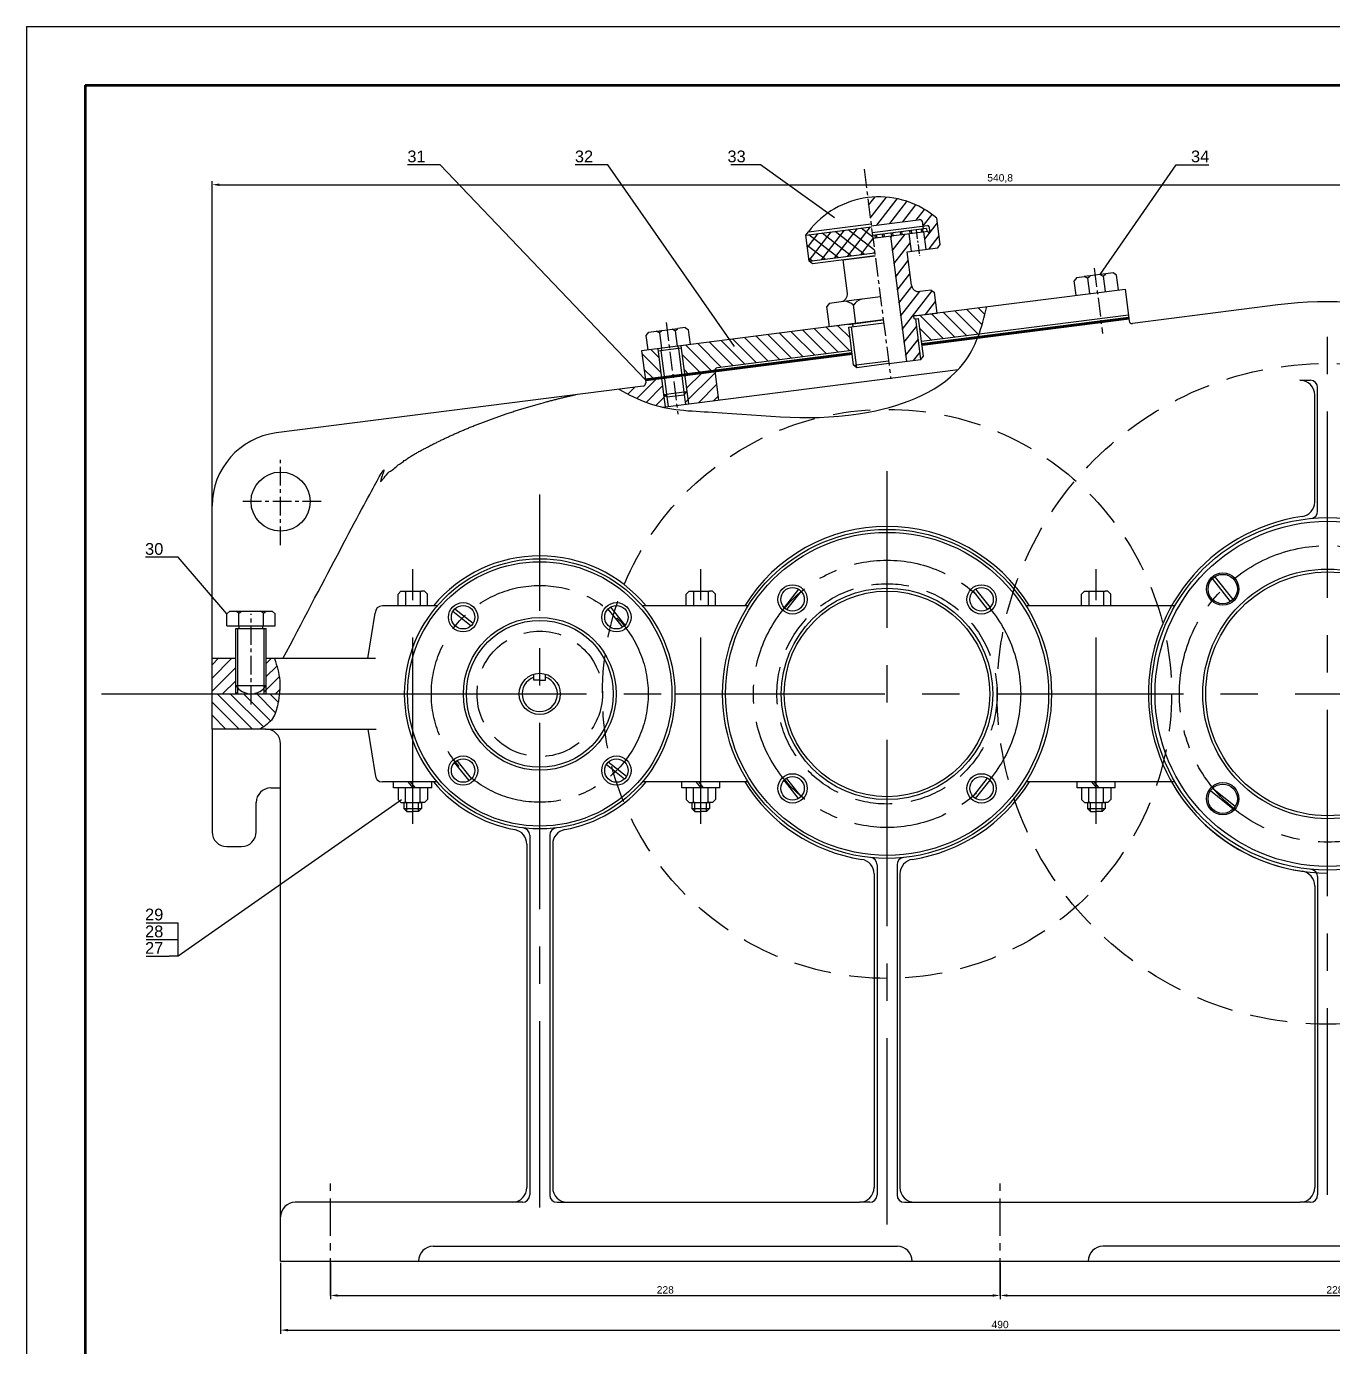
# Model space of a CAD drawing. Header units: millimetres. Extents: x 3025 to 5024, y 1381 to 2247.
# Drawn here: x 3834.8 to 4279.6, y 1797.5 to 2247 of the extents above; entities that cross this region are included whole.
import ezdxf
from ezdxf import colors
from ezdxf.entities.mleader import LeaderData, LeaderLine
from ezdxf.math import Vec2, Vec3

# ---------------------------------------------------------------- set-up
doc = ezdxf.new("R2010")
doc.units = ezdxf.units.MM
doc.linetypes.add('CENTER', pattern=[10.16, 6.35, -1.27, 1.27, -1.27])
doc.linetypes.add('HIDDEN', pattern=[1.905, 1.27, -0.635])
doc.layers.get('0').update_dxf_attribs({"lineweight": 30})
for name, color, linetype in [('中心线', 1, 'CENTER'), ('细线', 7, 'Continuous'), ('虚线', 7, 'HIDDEN')]:
    doc.layers.add(name, color=color, linetype=linetype)
doc.layers.add('特粗线', color=7, linetype='Continuous', lineweight=60)
doc.layers.add('粗线', color=7, linetype='Continuous', lineweight=53)
doc.styles.get("Standard").update_dxf_attribs({"font": 'arial.ttf'})
doc.dimstyles.new('ISO-25', dxfattribs={"dimtxt": 2.5, "dimasz": 2.5, "dimexe": 1.25, "dimexo": 0.625, "dimtad": 1, "dimtxsty": 'Standard', "dimcen": 2.5, "dimadec": 0, "dimazin": 0, "dimtfac": 1, "dimtmove": 0, "dimatfit": 3, "dimfxl": 1, "dimarcsym": 0})
pattern_1 = [(135, (3653.7595, 1156.6834), (-2.245064, -2.245064), [])]
pattern_2 = [(45, (3653.7595, 1156.6834), (-2.245064, 2.245064), [])]

# ---------------------------------------------------------------- blocks, each defined once
blk = doc.blocks.new('*D28')
at = {"layer": 'Defpoints', "color": 0, "transparency": 16777216}
for p in [(3921.38, 1826.63), (4411.38, 1826.63), (4411.38, 1803.1)]:
    blk.add_point(p, dxfattribs=at)
at = {"layer": '细线', "color": 0, "lineweight": -2, "transparency": 16777216}
for p, q in [((3921.38, 1826.01), (3921.38, 1801.85)), ((4411.38, 1826.01), (4411.38, 1801.85)), ((3923.88, 1803.1), (4408.88, 1803.1))]:
    blk.add_line(p, q, dxfattribs=at)
at = {"layer": '细线', "color": 0, "transparency": 16777216}
for points in [[(3923.88, 1803.52), (3923.88, 1802.68), (3921.38, 1803.1)], [(4408.88, 1803.52), (4408.88, 1802.68), (4411.38, 1803.1)]]:
    blk.add_solid(points, dxfattribs=at)
at = {"layer": '细线', "color": 0, "transparency": 16777216, "insert": (4166.38, 1805), "char_height": 2.5, "attachment_point": 5}
blk.add_mtext('490', dxfattribs=at)
blk = doc.blocks.new('*D29')
at = {"layer": 'Defpoints', "color": 0, "transparency": 16777216}
for p in [(3938.38, 1826.63), (4166.38, 1826.63), (4166.38, 1814.9)]:
    blk.add_point(p, dxfattribs=at)
at = {"layer": '细线', "color": 0, "lineweight": -2, "transparency": 16777216}
for p, q in [((3938.38, 1826.01), (3938.38, 1813.65)), ((4166.38, 1826.01), (4166.38, 1813.65)), ((3940.88, 1814.9), (4163.88, 1814.9))]:
    blk.add_line(p, q, dxfattribs=at)
at = {"layer": '细线', "color": 0, "transparency": 16777216}
for points in [[(3940.88, 1815.31), (3940.88, 1814.48), (3938.38, 1814.9)], [(4163.88, 1815.31), (4163.88, 1814.48), (4166.38, 1814.9)]]:
    blk.add_solid(points, dxfattribs=at)
at = {"layer": '细线', "color": 0, "transparency": 16777216, "insert": (4052.38, 1816.8), "char_height": 2.5, "attachment_point": 5}
blk.add_mtext('228', dxfattribs=at)
blk = doc.blocks.new('*D31')
at = {"layer": 'Defpoints', "color": 0, "transparency": 16777216}
for p in [(4438.88, 2193.09), (3898.08, 2007.73), (4438.88, 1972.73)]:
    blk.add_point(p, dxfattribs=at)
at = {"layer": '细线', "color": 0, "lineweight": -2, "transparency": 16777216}
for p, q in [((3898.08, 2008.36), (3898.08, 2194.34)), ((4438.88, 1973.36), (4438.88, 2194.34)), ((3900.58, 2193.09), (4436.38, 2193.09))]:
    blk.add_line(p, q, dxfattribs=at)
at = {"layer": '细线', "color": 0, "transparency": 16777216}
for points in [[(3900.58, 2193.5), (3900.58, 2192.67), (3898.08, 2193.09)], [(4436.38, 2193.5), (4436.38, 2192.67), (4438.88, 2193.09)]]:
    blk.add_solid(points, dxfattribs=at)
at = {"layer": '细线', "color": 0, "transparency": 16777216, "insert": (4166.38, 2195.21), "char_height": 2.5, "attachment_point": 5}
blk.add_mtext('540,8', dxfattribs=at)
blk = doc.blocks.new('*D38')
at = {"layer": 'Defpoints', "color": 0, "transparency": 16777216}
for p in [(4166.38, 1826.63), (4394.38, 1826.63), (4394.38, 1814.9)]:
    blk.add_point(p, dxfattribs=at)
at = {"layer": '细线', "color": 0, "lineweight": -2, "transparency": 16777216}
for p, q in [((4166.38, 1826.01), (4166.38, 1813.65)), ((4394.38, 1826.01), (4394.38, 1813.65)), ((4168.88, 1814.9), (4391.88, 1814.9))]:
    blk.add_line(p, q, dxfattribs=at)
at = {"layer": '细线', "color": 0, "transparency": 16777216}
for points in [[(4168.88, 1815.31), (4168.88, 1814.48), (4166.38, 1814.9)], [(4391.88, 1815.31), (4391.88, 1814.48), (4394.38, 1814.9)]]:
    blk.add_solid(points, dxfattribs=at)
at = {"layer": '细线', "color": 0, "transparency": 16777216, "insert": (4280.38, 1816.8), "char_height": 2.5, "attachment_point": 5}
blk.add_mtext('228', dxfattribs=at)
blk = doc.blocks.new('_None')

msp = doc.modelspace()

# ---------------------------------------------------------------- hatches: boundary and pattern name
at = {"layer": '细线'}
h = msp.add_hatch(dxfattribs=at)
h.set_pattern_fill('ANSI31', color=256, angle=7.28472)
h.set_pattern_definition([(52.2847, (3653.8863, 1155.6915), (-2.511617, 1.942268), [])])
h.paths.add_polyline_path([(4144.027, 2156.344), (4142.908, 2157.209), (4138.99, 2156.708, -0.4142136), (4136.193, 2158.871), (4134.735, 2170.278), (4136.203, 2170.466), (4135.442, 2176.417), (4129.015, 2175.596), (4134.467, 2132.943), (4139.427, 2133.577), (4137.651, 2147.464), (4137.155, 2147.4), (4137.029, 2148.392), (4144.914, 2149.4)])
h.paths.add_polyline_path([(4121.288, 2188.722), (4122.518, 2179.1), (4138.865, 2181.19, -0.4142136), (4139.983, 2180.325), (4140.148, 2179.035), (4141.636, 2179.225, -0.4142136), (4142.195, 2178.793), (4142.386, 2177.305), (4142.449, 2176.809), (4141.953, 2176.746), (4141.89, 2177.242), (4140.402, 2177.051), (4141.163, 2171.1), (4145.15, 2171.61), (4146.015, 2172.728), (4144.874, 2181.656), (4143.755, 2182.521, 0.2008582)])
h = msp.add_hatch(dxfattribs=at)
h.set_pattern_fill('ANSI37', color=256, angle=97.28472)
h.set_pattern_definition([(142.28472, (3749.8457, 918.6686), (-1.9422684, -2.511617), []), (232.28472, (3749.8457, 918.6686), (2.511617, -1.9422684), [])])
h.paths.add_polyline_path([(4123.697, 2169.875), (4122.556, 2178.803), (4100.237, 2175.95), (4101.379, 2167.022)])
h = msp.add_hatch(color=256, dxfattribs=at)
h.dxf.hatch_style = 1
h.paths.add_polyline_path([(4124.223, 2175.991), (4123.727, 2175.928), (4123.854, 2174.936), (4124.35, 2174.999)])
h.paths.add_polyline_path([(4126.372, 2175.258), (4126.868, 2175.321), (4126.741, 2176.313), (4126.245, 2176.25)])
h.paths.add_polyline_path([(4129.346, 2175.638), (4129.842, 2175.701), (4129.715, 2176.693), (4129.219, 2176.63)])
h.paths.add_polyline_path([(4132.478, 2176.038), (4132.974, 2176.102), (4132.847, 2177.094), (4132.351, 2177.03)])
h.paths.add_polyline_path([(4135.67, 2176.447), (4136.166, 2176.51), (4136.039, 2177.502), (4135.543, 2177.438)])
h.paths.add_polyline_path([(4139.594, 2176.948), (4140.09, 2177.012), (4139.964, 2178.004), (4139.468, 2177.94)])
h = msp.add_hatch(dxfattribs=at)
h.set_pattern_fill('ANSI31', color=256, angle=90)
h.set_pattern_definition(pattern_1)
h.paths.add_polyline_path([(4045.584, 2126.621), (4051.051, 2127.32), (4049.783, 2137.24), (4044.316, 2136.541)])
h.paths.add_polyline_path([(4057.718, 2138.254), (4058.986, 2128.335), (4069.256, 2129.647, -0.4142136), (4070.121, 2130.766), (4115.851, 2136.612), (4114.71, 2145.539)])
edge = h.paths.add_edge_path()
edge.add_line((4138.517, 2148.583), (4139.658, 2139.655))
edge.add_line((4139.658, 2139.655), (4159.161, 2142.148))
edge.add_spline(control_points=[(4159.161, 2142.148), (4160.26, 2145.147), (4161.117, 2148.32), (4161.869, 2151.568)], knot_values=[134.2077061, 134.2077061, 134.2077061, 134.2077061, 143.8194197, 143.8194197, 143.8194197, 143.8194197], degree=3, periodic=0)
edge.add_line((4161.869, 2151.568), (4138.517, 2148.583))
h = msp.add_hatch(dxfattribs=at)
h.set_pattern_fill('ANSI31', color=256)
h.set_pattern_definition(pattern_2)
edge = h.paths.add_edge_path()
edge.add_line((4051.051, 2127.32), (4045.584, 2126.621))
edge.add_line((4045.584, 2126.621), (4045.709, 2125.646))
edge.add_arc((4044.717, 2125.519), 1, -82.71528, 7.28472, ccw=False)
edge.add_line((4044.844, 2124.527), (4036.544, 2123.466))
edge.add_spline(control_points=[(4036.544, 2123.466), (4039.866, 2121.677), (4044.703, 2119.073), (4049.91, 2117.672), (4051.567, 2117.321)], knot_values=[0, 0, 0, 0, 11.2208447, 16.3336477, 16.3336477, 16.3336477, 16.3336477], degree=3, periodic=0)
edge.add_line((4051.567, 2117.321), (4052.317, 2117.417))
edge.add_line((4052.317, 2117.417), (4051.77, 2121.695))
edge.add_line((4051.77, 2121.695), (4051.051, 2127.32))
h.paths.add_polyline_path([(4069.256, 2129.647), (4058.986, 2128.335), (4059.705, 2122.71), (4060.252, 2118.432), (4070.522, 2119.744)])
h.paths.add_polyline_path([(4052.889, 2120.83), (4051.77, 2121.695), (4052.317, 2117.417), (4053.309, 2117.544)])
h.paths.add_polyline_path([(4059.705, 2122.71), (4058.84, 2121.591), (4059.26, 2118.305), (4060.252, 2118.432)])
h = msp.add_hatch(dxfattribs=at)
h.set_pattern_fill('ANSI31', color=256)
h.set_pattern_definition(pattern_2)
h.paths.add_polyline_path([(3906.13, 2031.73), (3898.08, 2031.73), (3898.08, 2019.73), (3906.13, 2019.73)])
edge = h.paths.add_edge_path()
edge.add_spline(control_points=[(3921.006, 2019.73), (3921.188, 2021.261), (3921.355, 2025.309), (3920.117, 2029.261), (3919.343, 2031.73)], knot_values=[0, 0, 0, 0, 4.5967552, 12.249443, 12.249443, 12.249443, 12.249443], degree=3, periodic=0)
edge.add_line((3919.343, 2031.73), (3916.53, 2031.73))
edge.add_line((3916.53, 2031.73), (3916.53, 2022.61))
edge.add_line((3916.53, 2022.61), (3916.53, 2019.73))
edge.add_line((3916.53, 2019.73), (3921.006, 2019.73))
h.paths.add_polyline_path([(3906.83, 2021.695, -0.0470413), (3906.13, 2022.61), (3906.13, 2019.73), (3906.83, 2019.73)])
h.paths.add_polyline_path([(3916.53, 2022.61, -0.0470413), (3915.83, 2021.695), (3915.83, 2019.73), (3916.53, 2019.73)])
h = msp.add_hatch(dxfattribs=at)
h.set_pattern_fill('ANSI31', color=256, angle=90)
h.set_pattern_definition(pattern_1)
edge = h.paths.add_edge_path()
edge.add_spline(control_points=[(3914.456, 2007.73), (3916.057, 2008.802), (3919.178, 2010.891), (3920.366, 2015.709), (3920.873, 2018.607), (3921.006, 2019.73)], knot_values=[12.249443, 12.249443, 12.249443, 12.249443, 17.8195747, 23.1027082, 26.4768437, 26.4768437, 26.4768437, 26.4768437], degree=3, periodic=0)
edge.add_line((3921.006, 2019.73), (3898.08, 2019.73))
edge.add_line((3898.08, 2019.73), (3898.08, 2007.73))
edge.add_line((3898.08, 2007.73), (3914.456, 2007.73))

# ---------------------------------------------------------------- linework, layer by layer
for p, q in [((4122.428, 2179.089), (4139.371, 2181.255)), ((4140.275, 2178.043), (4139.938, 2180.683)), ((4144.874, 2181.656), (4143.755, 2182.521)), ((4146.015, 2172.728), (4144.874, 2181.656)), ((4100.237, 2175.95), (4122.556, 2178.803)), ((4100.237, 2175.95), (4101.103, 2177.068)), ((4101.379, 2167.022), (4100.237, 2175.95)), ((4101.103, 2177.068), (4122.429, 2179.795)), ((4122.809, 2176.819), (4141.636, 2179.225)), ((4141.267, 2178.17), (4122.936, 2175.827)), ((4123.063, 2174.835), (4141.89, 2177.242)), ((4123.727, 2175.928), (4123.854, 2174.936)), ((4124.223, 2175.991), (4124.35, 2174.999)), ((4126.245, 2176.25), (4126.372, 2175.258)), ((4126.741, 2176.313), (4126.868, 2175.321)), ((4129.015, 2175.596), (4134.467, 2132.943)), ((4129.219, 2176.63), (4129.346, 2175.638)), ((4129.715, 2176.693), (4129.842, 2175.701)), ((4132.351, 2177.03), (4132.478, 2176.038)), ((4132.847, 2177.094), (4132.974, 2176.102)), ((4136.203, 2170.466), (4135.442, 2176.417)), ((4135.543, 2177.438), (4135.67, 2176.447)), ((4136.039, 2177.502), (4136.166, 2176.51)), ((4139.468, 2177.94), (4139.594, 2176.948)), ((4139.964, 2178.004), (4140.09, 2177.012)), ((4141.163, 2171.1), (4140.402, 2177.051)), ((4141.267, 2178.17), (4141.394, 2177.178)), ((4141.953, 2176.746), (4141.89, 2177.242)), ((4142.449, 2176.809), (4141.953, 2176.746)), ((4142.195, 2178.793), (4142.386, 2177.305)), ((4142.386, 2177.305), (4142.449, 2176.809)), ((4134.735, 2170.278), (4145.15, 2171.61)), ((4145.15, 2171.61), (4146.015, 2172.728)), ((4101.379, 2167.022), (4123.697, 2169.875)), ((4102.497, 2166.157), (4101.379, 2167.022)), ((4123.824, 2168.883), (4102.497, 2166.157)), ((4112.913, 2167.489), (4123.824, 2168.883)), ((4114.371, 2156.081), (4112.913, 2167.489)), ((4136.193, 2158.871), (4134.735, 2170.278)), ((4197.022, 2162.11), (4195.038, 2161.857)), ((4196.119, 2161.289), (4197.022, 2162.11)), ((4198.715, 2162.327), (4197.022, 2162.11)), ((4200.409, 2162.543), (4198.715, 2162.327)), ((4202.392, 2162.797), (4200.409, 2162.543)), ((4200.409, 2162.543), (4201.489, 2161.976)), ((4201.489, 2161.976), (4202.392, 2162.797)), ((4204.924, 2163.12), (4202.392, 2162.797)), ((4206.043, 2162.255), (4204.924, 2163.12)), ((4206.677, 2157.296), (4206.043, 2162.255)), ((4192.506, 2161.533), (4191.641, 2160.414)), ((4192.275, 2155.455), (4191.641, 2160.414)), ((4192.506, 2161.533), (4195.038, 2161.857)), ((4196.119, 2161.289), (4195.038, 2161.857)), ((4196.119, 2161.289), (4196.791, 2156.032)), ((4201.489, 2161.976), (4202.161, 2156.718)), ((4108.29, 2152.784), (4112.208, 2153.285)), ((4112.208, 2153.285), (4125.599, 2154.996)), ((4137.029, 2148.392), (4208.911, 2157.581)), ((4142.908, 2157.209), (4138.99, 2156.708)), ((4142.908, 2157.209), (4144.027, 2156.344)), ((4144.914, 2149.4), (4144.027, 2156.344)), ((4208.911, 2157.581), (4210.303, 2146.686)), ((4108.29, 2152.784), (4107.425, 2151.665)), ((4108.312, 2144.721), (4107.425, 2151.665)), ((4117.241, 2145.863), (4116.448, 2152.065)), ((4137.029, 2148.392), (4144.914, 2149.4)), ((4210.052, 2148.654), (4139.658, 2139.655)), ((4260.954, 2152.153), (4211.422, 2145.821)), ((4126.613, 2147.061), (4044.316, 2136.541)), ((4054.683, 2143.915), (4056.667, 2144.168)), ((4055.764, 2143.347), (4056.667, 2144.168)), ((4059.199, 2144.492), (4056.667, 2144.168)), ((4059.199, 2144.492), (4060.318, 2143.627)), ((4126.613, 2147.061), (4108.312, 2144.721)), ((4114.71, 2145.539), (4126.613, 2147.061)), ((4114.71, 2145.539), (4126.613, 2147.061)), ((4114.837, 2144.547), (4126.74, 2146.069)), ((4116.485, 2131.652), (4114.837, 2144.547)), ((4116.325, 2144.738), (4116.198, 2145.73)), ((4138.517, 2148.583), (4137.029, 2148.392)), ((4137.155, 2147.4), (4137.029, 2148.392)), ((4137.155, 2147.4), (4138.643, 2147.591)), ((4140.292, 2134.696), (4138.643, 2147.591)), ((4045.916, 2141.786), (4046.781, 2142.905)), ((4046.55, 2136.826), (4045.916, 2141.786)), ((4046.781, 2142.905), (4049.313, 2143.228)), ((4049.313, 2143.228), (4051.297, 2143.482)), ((4050.393, 2142.661), (4049.313, 2143.228)), ((4051.297, 2143.482), (4050.393, 2142.661)), ((4050.393, 2142.661), (4051.066, 2137.404)), ((4051.297, 2143.482), (4052.99, 2143.698)), ((4052.99, 2143.698), (4054.683, 2143.915)), ((4055.764, 2143.347), (4054.683, 2143.915)), ((4055.764, 2143.347), (4056.436, 2138.09)), ((4060.952, 2138.667), (4060.318, 2143.627)), ((4044.316, 2136.541), (4045.584, 2126.621)), ((4049.783, 2137.24), (4051.77, 2121.695)), ((4049.879, 2136.487), (4057.815, 2137.502)), ((4050.972, 2137.392), (4051.068, 2136.639)), ((4056.628, 2138.115), (4056.724, 2137.362)), ((4057.718, 2138.254), (4059.705, 2122.71)), ((4115.851, 2136.612), (4070.121, 2130.766)), ((4116.485, 2131.652), (4128.389, 2133.174)), ((4117.604, 2130.787), (4116.485, 2131.652)), ((4128.515, 2132.182), (4117.604, 2130.787)), ((4128.515, 2132.182), (4139.427, 2133.577)), ((4139.427, 2133.577), (4140.292, 2134.696)), ((4045.584, 2126.621), (4045.709, 2125.646)), ((4051.567, 2117.321), (4152.144, 2130.178)), ((4069.256, 2129.647), (4070.522, 2119.744)), ((4268.481, 2126.492), (4269.481, 2126.492)), ((4268.481, 2126.492), (4271.981, 2126.492)), ((4044.844, 2124.527), (3919.91, 2108.556)), ((4051.77, 2121.695), (4059.705, 2122.71)), ((4052.889, 2120.83), (4051.77, 2121.695)), ((4058.84, 2121.591), (4059.705, 2122.71)), ((4274.481, 2081.951), (4274.481, 2123.992)), ((4052.889, 2120.83), (4058.84, 2121.591)), ((4052.889, 2120.83), (4053.309, 2117.544)), ((4058.84, 2121.591), (4059.26, 2118.305)), ((4273.481, 2085.057), (4273.481, 2121.492)), ((3898.08, 2007.73), (3898.08, 2083.758)), ((4244.85, 2051.199), (4238.659, 2058.976)), ((4245.707, 2051.881), (4239.516, 2059.658)), ((3962.386, 2054.73), (3961.386, 2053.73)), ((3962.386, 2054.73), (3963.386, 2054.73)), ((3963.386, 2054.73), (3963.886, 2054.521)), ((3963.386, 2054.73), (3969.386, 2054.73)), ((3963.886, 2054.521), (3964.386, 2054.73)), ((3963.886, 2054.521), (3963.886, 2049.73)), ((3968.386, 2054.73), (3968.886, 2054.529)), ((3968.886, 2054.529), (3969.386, 2054.73)), ((3968.886, 2054.529), (3968.886, 2049.73)), ((3968.886, 2054.23), (3968.886, 2054.23)), ((3970.386, 2054.73), (3969.386, 2054.73)), ((3970.386, 2054.73), (3971.386, 2053.73)), ((4060.466, 2054.73), (4059.466, 2053.73)), ((4060.466, 2054.73), (4061.466, 2054.73)), ((4061.466, 2054.73), (4061.966, 2054.521)), ((4061.466, 2054.73), (4067.466, 2054.73)), ((4061.966, 2054.521), (4062.466, 2054.73)), ((4061.966, 2054.521), (4061.966, 2049.73)), ((4066.466, 2054.73), (4066.966, 2054.529)), ((4066.966, 2054.529), (4067.466, 2054.73)), ((4066.966, 2054.529), (4066.966, 2049.73)), ((4066.966, 2054.23), (4066.966, 2054.23)), ((4068.466, 2054.73), (4067.466, 2054.73)), ((4068.466, 2054.73), (4069.466, 2053.73)), ((4097.749, 2055.342), (4092.814, 2049.142)), ((4098.606, 2054.66), (4093.671, 2048.46)), ((4157.156, 2054.66), (4162.092, 2048.46)), ((4158.013, 2055.342), (4162.949, 2049.142)), ((4195.099, 2054.73), (4194.099, 2053.73)), ((4195.099, 2054.73), (4196.099, 2054.73)), ((4196.099, 2054.73), (4196.599, 2054.521)), ((4196.099, 2054.73), (4202.099, 2054.73)), ((4196.599, 2054.521), (4197.099, 2054.73)), ((4196.599, 2054.521), (4196.599, 2049.73)), ((4201.099, 2054.73), (4201.599, 2054.529)), ((4201.599, 2054.529), (4202.099, 2054.73)), ((4201.599, 2054.529), (4201.599, 2049.73)), ((4201.599, 2054.23), (4201.599, 2054.23)), ((4203.099, 2054.73), (4202.099, 2054.73)), ((4203.099, 2054.73), (4204.099, 2053.73)), ((3974.765, 2049.73), (3956.098, 2049.73)), ((3961.386, 2049.73), (3961.386, 2053.73)), ((3971.386, 2049.73), (3971.386, 2053.73)), ((4080.595, 2049.73), (4044.507, 2049.73)), ((4059.466, 2049.73), (4059.466, 2053.73)), ((4069.466, 2049.73), (4069.466, 2053.73)), ((4225.92, 2049.73), (4175.168, 2049.73)), ((4194.099, 2049.73), (4194.099, 2053.73)), ((4204.099, 2049.73), (4204.099, 2053.73)), ((3904.13, 2047.933), (3903.13, 2046.933)), ((3903.13, 2042.933), (3903.13, 2046.933)), ((3904.13, 2047.933), (3906.13, 2047.933)), ((3907.13, 2047.233), (3906.13, 2047.933)), ((3906.13, 2047.933), (3908.13, 2047.933)), ((3907.13, 2047.233), (3908.13, 2047.933)), ((3907.13, 2042.933), (3907.13, 2047.233)), ((3908.13, 2047.933), (3914.53, 2047.933)), ((3915.53, 2047.233), (3914.53, 2047.933)), ((3914.53, 2047.933), (3916.078, 2047.933)), ((3915.53, 2047.233), (3916.53, 2047.933)), ((3915.53, 2042.933), (3915.53, 2047.233)), ((3916.078, 2047.933), (3916.53, 2047.933)), ((3916.53, 2047.933), (3918.53, 2047.933)), ((3918.53, 2047.933), (3919.53, 2046.933)), ((3919.53, 2042.933), (3919.53, 2046.933)), ((3951.098, 2031.73), (3953.598, 2047.23)), ((3980.094, 2047.87), (3986.294, 2042.935)), ((3980.776, 2048.727), (3986.976, 2043.792)), ((4032.84, 2048.59), (4037.776, 2042.39)), ((4033.697, 2049.272), (4038.633, 2043.072)), ((3903.13, 2042.933), (3919.53, 2042.933)), ((3906.13, 2032.942), (3906.13, 2041.933)), ((3906.13, 2041.933), (3916.53, 2041.933)), ((3907.33, 2041.933), (3907.33, 2042.933)), ((3915.33, 2041.933), (3915.33, 2042.933)), ((3916.53, 2032.942), (3916.53, 2041.933)), ((3906.13, 2031.73), (3898.08, 2031.73)), ((3906.13, 2022.61), (3906.13, 2032.942)), ((3916.53, 2022.61), (3916.53, 2032.942)), ((3953.667, 2031.73), (3916.53, 2031.73)), ((4007.636, 2024.351), (4007.636, 2026.438)), ((4009.636, 2024.351), (4007.636, 2024.351)), ((4009.636, 2024.351), (4011.636, 2024.351)), ((4011.636, 2024.351), (4011.636, 2026.438)), ((3898.08, 2019.73), (3963.636, 2019.73)), ((3906.13, 2022.61), (3916.53, 2022.61)), ((3906.83, 2019.73), (3906.83, 2021.695)), ((3915.83, 2019.73), (3915.83, 2021.695)), ((4055.636, 2019.73), (4071.881, 2019.73)), ((4183.881, 2019.73), (4217.881, 2019.73)), ((3916.383, 2007.73), (3898.08, 2007.73)), ((3898.08, 2007.73), (3898.08, 1972.73)), ((3916.383, 2007.73), (3953.935, 2007.73)), ((3951.098, 2007.73), (3953.598, 1992.23)), ((3921.383, 1841.63), (3921.383, 2002.73)), ((3985.574, 1990.188), (3980.638, 1996.388)), ((3986.431, 1990.87), (3981.495, 1997.07)), ((4039.178, 1991.59), (4032.978, 1996.525)), ((4038.496, 1990.733), (4032.296, 1995.668)), ((3918.08, 1987.73), (3921.383, 1987.73)), ((3974.765, 1989.73), (3956.098, 1989.73)), ((3959.886, 1987.73), (3959.886, 1989.73)), ((3972.886, 1987.73), (3959.886, 1987.73)), ((3961.386, 1987.73), (3961.386, 1983.73)), ((3963.886, 1982.939), (3963.886, 1987.73)), ((3966.555, 1987.73), (3964.861, 1989.73)), ((3967.355, 1987.73), (3965.661, 1989.73)), ((3968.886, 1982.932), (3968.886, 1987.73)), ((3971.386, 1987.73), (3971.386, 1983.73)), ((3972.886, 1987.73), (3972.886, 1989.73)), ((4080.595, 1989.73), (4044.507, 1989.73)), ((4057.966, 1987.73), (4057.966, 1989.73)), ((4070.966, 1987.73), (4057.966, 1987.73)), ((4059.466, 1987.73), (4059.466, 1983.73)), ((4061.966, 1982.939), (4061.966, 1987.73)), ((4064.636, 1987.73), (4062.941, 1989.73)), ((4065.436, 1987.73), (4063.741, 1989.73)), ((4066.966, 1982.932), (4066.966, 1987.73)), ((4069.466, 1987.73), (4069.466, 1983.73)), ((4070.966, 1987.73), (4070.966, 1989.73)), ((4097.749, 1984.118), (4092.814, 1990.318)), ((4098.606, 1984.8), (4093.671, 1991)), ((4157.156, 1984.8), (4162.092, 1991)), ((4158.013, 1984.118), (4162.949, 1990.318)), ((4225.92, 1989.73), (4175.168, 1989.73)), ((4192.599, 1987.73), (4192.599, 1989.73)), ((4205.599, 1987.73), (4192.599, 1987.73)), ((4194.099, 1987.73), (4194.099, 1983.73)), ((4196.599, 1982.939), (4196.599, 1987.73)), ((4199.269, 1987.73), (4197.574, 1989.73)), ((4200.069, 1987.73), (4198.374, 1989.73)), ((4201.599, 1982.932), (4201.599, 1987.73)), ((4204.099, 1987.73), (4204.099, 1983.73)), ((4205.599, 1987.73), (4205.599, 1989.73)), ((4246.413, 1981.365), (4238.636, 1987.556)), ((3913.08, 1972.73), (3913.08, 1982.73)), ((3962.386, 1982.73), (3961.386, 1983.73)), ((3962.386, 1982.73), (3963.386, 1982.73)), ((3963.386, 1982.73), (3963.886, 1982.939)), ((3963.386, 1982.73), (3969.386, 1982.73)), ((3963.386, 1982.73), (3963.386, 1980.73)), ((3963.886, 1982.939), (3964.386, 1982.73)), ((3968.386, 1982.73), (3968.886, 1982.932)), ((3968.886, 1983.23), (3968.886, 1983.23)), ((3968.886, 1982.932), (3969.386, 1982.73)), ((3969.382, 1982.73), (3969.382, 1980.73)), ((3970.386, 1982.73), (3969.386, 1982.73)), ((3970.386, 1982.73), (3971.386, 1983.73)), ((4060.466, 1982.73), (4059.466, 1983.73)), ((4060.466, 1982.73), (4061.466, 1982.73)), ((4061.466, 1982.73), (4061.966, 1982.939)), ((4061.466, 1982.73), (4067.466, 1982.73)), ((4061.466, 1982.73), (4061.466, 1980.73)), ((4061.966, 1982.939), (4062.466, 1982.73)), ((4066.466, 1982.73), (4066.966, 1982.932)), ((4066.966, 1983.23), (4066.966, 1983.23)), ((4066.966, 1982.932), (4067.466, 1982.73)), ((4067.462, 1982.73), (4067.462, 1980.73)), ((4068.466, 1982.73), (4067.466, 1982.73)), ((4068.466, 1982.73), (4069.466, 1983.73)), ((4195.099, 1982.73), (4194.099, 1983.73)), ((4195.099, 1982.73), (4196.099, 1982.73)), ((4196.099, 1982.73), (4196.599, 1982.939)), ((4196.099, 1982.73), (4202.099, 1982.73)), ((4196.099, 1982.73), (4196.099, 1980.73)), ((4196.599, 1982.939), (4197.099, 1982.73)), ((4201.099, 1982.73), (4201.599, 1982.932)), ((4201.599, 1983.23), (4201.599, 1983.23)), ((4201.599, 1982.932), (4202.099, 1982.73)), ((4202.095, 1982.73), (4202.095, 1980.73)), ((4203.099, 1982.73), (4202.099, 1982.73)), ((4203.099, 1982.73), (4204.099, 1983.73)), ((4245.73, 1980.508), (4237.954, 1986.699)), ((3963.386, 1980.73), (3964.386, 1979.73)), ((3963.386, 1980.73), (3969.382, 1980.73)), ((3964.386, 1979.73), (3966.384, 1979.73)), ((3968.382, 1979.73), (3966.384, 1979.73)), ((3968.382, 1979.73), (3969.382, 1980.73)), ((4061.466, 1980.73), (4062.466, 1979.73)), ((4061.466, 1980.73), (4067.462, 1980.73)), ((4062.466, 1979.73), (4064.464, 1979.73)), ((4066.462, 1979.73), (4064.464, 1979.73)), ((4066.462, 1979.73), (4067.462, 1980.73)), ((4196.099, 1980.73), (4197.099, 1979.73)), ((4196.099, 1980.73), (4202.095, 1980.73)), ((4197.099, 1979.73), (4199.097, 1979.73)), ((4201.095, 1979.73), (4199.097, 1979.73)), ((4201.095, 1979.73), (4202.095, 1980.73)), ((4006.236, 1971.59), (4006.236, 1849.13)), ((4013.036, 1971.59), (4013.036, 1849.13)), ((3903.08, 1967.73), (3908.08, 1967.73)), ((4005.236, 1968.587), (4005.236, 1851.63)), ((4014.036, 1968.587), (4014.036, 1851.63)), ((4124.481, 1961.528), (4124.481, 1849.13)), ((4131.281, 1961.528), (4131.281, 1849.13)), ((4123.481, 1958.447), (4123.481, 1851.63)), ((4132.281, 1958.447), (4132.281, 1851.63)), ((4274.481, 1957.509), (4274.481, 1849.13)), ((4273.481, 1954.403), (4273.481, 1851.63)), ((4000.236, 1846.63), (3926.383, 1846.63)), ((4003.736, 1846.63), (4000.236, 1846.63)), ((4015.536, 1846.63), (4019.036, 1846.63)), ((4019.036, 1846.63), (4118.481, 1846.63)), ((4121.981, 1846.63), (4118.481, 1846.63)), ((4133.781, 1846.63), (4137.281, 1846.63)), ((4137.281, 1846.63), (4268.481, 1846.63)), ((4271.981, 1846.63), (4268.481, 1846.63)), ((3921.383, 1826.63), (3921.383, 1841.63)), ((3973.383, 1831.63), (4131.383, 1831.63)), ((4356.702, 1831.63), (4201.381, 1831.63)), ((3921.383, 1826.63), (4411.381, 1826.63))]:
    msp.add_line(p, q)
for centre, radius in [((3921.383, 2085.211), 10.05), ((4277.881, 2019.73), 60), ((4277.881, 2019.73), 58.75), ((4127.881, 2019.73), 56), ((4127.881, 2019.73), 55), ((4009.636, 2019.73), 46), ((4009.636, 2019.73), 45), ((4277.881, 2019.73), 42.5), ((4277.881, 2019.73), 41.5), ((4242.183, 2055.428), 5.5), ((4242.183, 2055.428), 5), ((4095.71, 2051.901), 5), ((4095.71, 2051.901), 4), ((4127.881, 2019.73), 36), ((4127.881, 2019.73), 35), ((4160.053, 2051.901), 5), ((4160.053, 2051.901), 4), ((3983.535, 2045.831), 5), ((3983.535, 2045.831), 4), ((4035.737, 2045.831), 5), ((4035.737, 2045.831), 4), ((4009.636, 2019.73), 26), ((4009.636, 2019.73), 25), ((4009.636, 2019.73), 7), ((3983.535, 1993.629), 5), ((3983.535, 1993.629), 4), ((4035.737, 1993.629), 5), ((4035.737, 1993.629), 4), ((4095.71, 1987.559), 5), ((4095.71, 1987.559), 4), ((4160.053, 1987.559), 5), ((4160.053, 1987.559), 4), ((4242.183, 1984.032), 5.5), ((4242.183, 1984.032), 5)]:
    msp.add_circle(centre, radius)
for centre, radius, start, end in [((4125.115, 2158.785), 30.181, 51.85589, 142.71354), ((4138.991, 2180.198), 1, 7.28472, 97.28472), ((4141.699, 2178.729), 0.5, 7.28472, 97.28472), ((4138.673, 2159.188), 2.5, 187.28472, 277.28472), ((4111.891, 2155.764), 2.5, 277.28472, 7.28472), ((4112.848, 2148.039), 5.401, 48.18892, 85.35079), ((4120.945, 2149.074), 5.401, 109.21865, 146.38051), ((4277.881, 2019.73), 133.5, 5.15714, 97.28472), ((4211.295, 2146.813), 1, 187.28472, 277.28472), ((4070.248, 2129.774), 1, 97.28472, 187.28472), ((4268.481, 2121.492), 5, 0, 90), ((4271.981, 2123.992), 2.5, 0, 90), ((4044.717, 2125.519), 1, 277.28472, 7.28472), ((3923.08, 2083.758), 25, 97.28472, 180), ((4268.481, 2085.057), 5, 278.18815, 0), ((4271.981, 2081.951), 2.5, 275.41679, 0), ((4127.881, 2019.73), 57, 31.75686, 148.24314), ((4277.881, 2019.73), 61, 98.18815, 270), ((4009.636, 2019.73), 47, 39.66501, 140.33499), ((3956.098, 2047.23), 2.5, 90, 180), ((4009.636, 2019.73), 6, 109.47122, 70.52878), ((3911.33, 2025.865), 6.135, 212.04171, 327.95829), ((3916.383, 2002.73), 5, 0, 90), ((3956.098, 1992.23), 2.5, 180, 270), ((3918.08, 1982.73), 5, 90, 180), ((4009.636, 2019.73), 47, 219.66501, 259.58543), ((4009.636, 2019.73), 47, 280.41457, 320.33499), ((4127.881, 2019.73), 57, 211.75686, 261.27959), ((4127.881, 2019.73), 57, 278.72041, 328.24314), ((4277.881, 2019.73), 61, 209.45917, 261.81185), ((4000.236, 1968.587), 5, 0, 79.58543), ((4003.736, 1971.59), 2.5, 0, 83.01269), ((4015.536, 1971.59), 2.5, 96.98731, 180), ((4019.036, 1968.587), 5, 100.41457, 180), ((3903.08, 1972.73), 5, 180, 270), ((3908.08, 1972.73), 5, 270, 0), ((4118.481, 1958.447), 5, 0, 81.27959), ((4121.981, 1961.528), 2.5, 0, 84.21161), ((4133.781, 1961.528), 2.5, 95.78839, 180), ((4137.281, 1958.447), 5, 98.72041, 180), ((4271.981, 1957.509), 2.5, 0, 84.58321), ((4268.481, 1954.403), 5, 0, 81.81185), ((4000.236, 1851.63), 5, 270, 0), ((4003.736, 1849.13), 2.5, 270, 0), ((4015.536, 1849.13), 2.5, 180, 270), ((4019.036, 1851.63), 5, 180, 270), ((4118.481, 1851.63), 5, 270, 0), ((4121.981, 1849.13), 2.5, 270, 0), ((4133.781, 1849.13), 2.5, 180, 270), ((4137.281, 1851.63), 5, 180, 270), ((4268.481, 1851.63), 5, 270, 0), ((4271.981, 1849.13), 2.5, 270, 0), ((3926.383, 1841.63), 5, 90, 180), ((3973.383, 1826.63), 5, 90, 180), ((4131.383, 1826.63), 5, 0, 90), ((4201.381, 1826.63), 5, 90, 180)]:
    msp.add_arc(centre, radius, start, end)
msp.add_open_spline([(4036.544, 2123.466), (4039.866, 2121.677), (4049.682, 2116.393), (4079.21, 2115.533), (4115.23, 2110.553), (4154.364, 2126.034), (4160.23, 2144.492), (4161.869, 2151.568)], degree=3, knots=[0, 0, 0, 0, 11.2208447, 33.149042, 86.298039, 122.879081, 143.8194197, 143.8194197, 143.8194197, 143.8194197])
msp.add_rational_spline([(3922.203, 2031.73), (3925.345, 2054.626), (3936.802, 2074.576), (3952.226, 2089.621), (3960.71, 2097.634), (3978.305, 2108.555), (4001.878, 2117.188), (4021.771, 2121.577)], [0.9739991274, 0.935319735516, 0.94398669305, 1, 1, 1, 1, 1], degree=3, knots=[0.1391486, 0.1391486, 0.1391486, 0.1391486, 0.8992976, 0.8992976, 0.8992976, 17.8647907, 78.5527389, 78.5527389, 78.5527389, 78.5527389])
at = {"layer": '中心线'}
for p, q in [((4120.057, 2198.348), (4129.183, 2126.958)), ((4198.419, 2164.645), (4201.253, 2142.479)), ((4052.667, 2146.224), (4056.664, 2114.959)), ((3921.383, 2070.344), (3921.383, 2099.458)), ((3935.22, 2085.211), (3907.356, 2085.211)), ((3911.33, 2016.14), (3911.33, 2047.033))]:
    msp.add_line(p, q, dxfattribs=at)
at = {"layer": '中心线', "ltscale": 0.5}
msp.add_line((4137.79, 2177.768), (4138.928, 2168.861), dxfattribs=at)
at = {"layer": '中心线', "ltscale": 10}
for p, q in [((4277.881, 1849.22), (4277.881, 2142.474)), ((4127.881, 1839.009), (4127.881, 2095.505)), ((4009.636, 1844.8), (4009.636, 2087.627)), ((3966.386, 1975.46), (3966.386, 2062.21)), ((4064.466, 1975.46), (4064.466, 2062.21)), ((4199.099, 1975.46), (4199.099, 2062.21)), ((3860.463, 2019.73), (4444.683, 2019.73))]:
    msp.add_line(p, q, dxfattribs=at)
at = {"layer": '中心线', "ltscale": 2}
for p, q in [((3938.383, 1814.917), (3938.383, 1854.252)), ((4166.382, 1814.917), (4166.382, 1854.252))]:
    msp.add_line(p, q, dxfattribs=at)
at = {"layer": '中心线', "ltscale": 5}
for centre, radius in [((4277.881, 2019.73), 50.48), ((4127.881, 2019.73), 45.5), ((4009.636, 2019.73), 36.912)]:
    msp.add_circle(centre, radius, dxfattribs=at)
at = {"layer": '特粗线'}
for p, q in [((4210.179, 2147.662), (4139.785, 2138.663)), ((4115.978, 2135.62), (4045.584, 2126.621))]:
    msp.add_line(p, q, dxfattribs=at)
at = {"layer": '粗线'}
for q in [(3854.848, 1425.989), (5003.848, 2226.989)]:
    msp.add_line((3854.848, 2226.989), q, dxfattribs=at)
at = {"layer": '细线'}
for p, q in [((3834.848, 2246.989), (3834.848, 1405.989)), ((3834.848, 2246.989), (5023.848, 2246.989)), ((4117.604, 2130.787), (4115.829, 2144.674)), ((4139.427, 2133.577), (4137.651, 2147.464)), ((4050.871, 2136.614), (4052.889, 2120.83)), ((4056.823, 2137.375), (4058.84, 2121.591)), ((4051.77, 2121.695), (4052.317, 2117.417)), ((4059.705, 2122.71), (4060.252, 2118.432)), ((3906.83, 2032.942), (3906.83, 2041.933)), ((3915.83, 2032.942), (3915.83, 2041.933)), ((3906.13, 2019.73), (3906.13, 2031.73)), ((3906.83, 2021.695), (3906.83, 2032.942)), ((3915.83, 2021.695), (3915.83, 2032.942)), ((3916.53, 2019.73), (3916.53, 2031.73)), ((3964.386, 1979.73), (3964.386, 1982.73)), ((3968.382, 1979.73), (3968.382, 1982.73)), ((4062.466, 1979.73), (4062.466, 1982.73)), ((4066.462, 1979.73), (4066.462, 1982.73)), ((4197.099, 1979.73), (4197.099, 1982.73)), ((4201.095, 1979.73), (4201.095, 1982.73)), ((3886.465, 1941.651), (3875.64, 1941.651)), ((3886.465, 1936.028), (3886.465, 1941.651)), ((3886.465, 1936.028), (3875.64, 1936.028)), ((3886.465, 1930.405), (3886.465, 1936.028)), ((3968.383, 1826.63), (3968.383, 1826.63)), ((4136.383, 1826.63), (4136.383, 1826.63))]:
    msp.add_line(p, q, dxfattribs=at)
at = {"layer": '细线', "linetype": 'ByBlock', "lineweight": -2}
msp.add_line((3886.465, 1930.405), (3883.465, 1930.405), dxfattribs=at)
for points in [[(3962.547, 1983.691), (3886.465, 1930.405)], [(3875.667, 1930.405), (3883.465, 1930.405)]]:
    msp.add_lwpolyline(points, dxfattribs=at)
at = {"layer": '细线'}
msp.add_spline([(3919.343, 2031.73), (3921.115, 2024.285), (3920.445, 2016.343), (3918.677, 2011.364), (3914.456, 2007.73)], degree=3, dxfattribs=at)
at = {"layer": '虚线', "ltscale": 10}
for centre, radius in [((4277.881, 2019.73), 112.5), ((4127.881, 2019.73), 96.882), ((4127.881, 2019.73), 37.5), ((4009.636, 2019.73), 21.364)]:
    msp.add_circle(centre, radius, dxfattribs=at)

# ---------------------------------------------------------------- texts
at = {"layer": '细线', "char_height": 4, "attachment_point": 3}
for s, insert in [('29', (3881.465, 1946.605)), ('28', (3881.465, 1940.858)), ('27', (3881.465, 1935.221))]:
    msp.add_mtext(s, dxfattribs=dict(at, insert=insert))

# ---------------------------------------------------------------- dimensions: what is measured, and where the dimension line sits
at = {"layer": '细线'}
for base, p1, p2, picture, middle in [((4438.881, 2193.086), (3898.08, 2007.73), (4438.881, 1972.73), '*D31', (4166.382, 2193.086)), ((4411.381, 1803.099), (3921.383, 1826.63), (4411.381, 1826.63), '*D28', (4166.382, 1803.099)), ((4166.382, 1814.895), (3938.383, 1826.63), (4166.382, 1826.63), '*D29', (4052.383, 1814.895)), ((4394.381, 1814.895), (4166.382, 1826.63), (4394.381, 1826.63), '*D38', (4280.382, 1814.895))]:
    dim = msp.add_linear_dim(base=base, p1=p1, p2=p2, dimstyle='ISO-25', dxfattribs=at)
    dim.commit()
    dim.dimension.update_dxf_attribs({"geometry": picture, "text_midpoint": middle, "dimtype": 160})

# ---------------------------------------------------------------- leaders
ml = msp.add_multileader_mtext('Standard', dxfattribs=at)
ml.set_content('31', color=256)
ml.set_leader_properties()
ml.set_arrow_properties(name='NONE')
ml.build(insert=Vec2(0, 0))
ml.multileader.update_dxf_attribs({"text_left_attachment_type": 5, "text_right_attachment_type": 5, "dogleg_length": 3, "arrow_head_size": 3})
ctx = ml.context
ctx.base_point, ctx.arrow_head_size, ctx.plane_origin = Vec3(3963.816, 2199.906), 3, Vec3(4045.584, 2126.621)
ctx.left_attachment, ctx.right_attachment, ctx.text_align_type = 5, 5, 2
notes = []
notes.append((ctx, [(0, (1, 1, 0), (3975.771, 2199.906), (-1, 0), 3, [(0, [(4045.584, 2126.621)], 0, [])])]))
ctx.mtext.insert, ctx.mtext.alignment, ctx.mtext.flow_direction = Vec3(3970.771, 2204.723), 3, 5
ml = msp.add_multileader_mtext('Standard', dxfattribs=at)
ml.set_content('32', color=256)
ml.set_leader_properties()
ml.set_arrow_properties(name='NONE')
ml.build(insert=Vec2(0, 0))
ml.multileader.update_dxf_attribs({"text_left_attachment_type": 5, "text_right_attachment_type": 5, "dogleg_length": 3, "arrow_head_size": 3})
ctx = ml.context
ctx.base_point, ctx.arrow_head_size, ctx.plane_origin = Vec3(4020.122, 2199.906), 3, Vec3(4075.979, 2137.961)
ctx.left_attachment, ctx.right_attachment, ctx.text_align_type = 5, 5, 2
notes.append((ctx, [(0, (1, 1, 0), (4032.808, 2199.906), (-1, 0), 3, [(0, [(4075.979, 2137.961)], 0, [])])]))
ctx.mtext.insert, ctx.mtext.alignment, ctx.mtext.flow_direction = Vec3(4027.808, 2204.723), 3, 5
ml = msp.add_multileader_mtext('Standard', dxfattribs=at)
ml.set_content('33', color=256)
ml.set_leader_properties()
ml.set_arrow_properties(name='NONE')
ml.build(insert=Vec2(0, 0))
ml.multileader.update_dxf_attribs({"text_left_attachment_type": 5, "text_right_attachment_type": 5, "dogleg_length": 3, "arrow_head_size": 3})
ctx = ml.context
ctx.base_point, ctx.arrow_head_size, ctx.plane_origin = Vec3(4072.022, 2199.906), 3, Vec3(4109.986, 2181.859)
ctx.left_attachment, ctx.right_attachment, ctx.text_align_type = 5, 5, 2
notes.append((ctx, [(0, (1, 1, 0), (4084.75, 2199.906), (-1, 0), 3, [(0, [(4109.986, 2181.859)], 0, [])])]))
ctx.mtext.insert, ctx.mtext.width, ctx.mtext.alignment, ctx.mtext.flow_direction = Vec3(4079.75, 2204.723), 4.95498, 3, 5
ml = msp.add_multileader_mtext('Standard', dxfattribs=at)
ml.set_content('34', color=256)
ml.set_leader_properties()
ml.set_arrow_properties(name='NONE')
ml.build(insert=Vec2(0, 0))
ml.multileader.update_dxf_attribs({"text_left_attachment_type": 5, "text_right_attachment_type": 5, "dogleg_length": 3, "arrow_head_size": 3})
ctx = ml.context
ctx.base_point, ctx.arrow_head_size, ctx.plane_origin = Vec3(4229.374, 2199.906), 3, Vec3(4200.409, 2162.543)
ctx.left_attachment, ctx.right_attachment = 5, 5
notes.append((ctx, [(0, (1, 1, 0), (4226.374, 2199.906), (1, 0), 3, [(0, [(4200.409, 2162.543)], 0, [])])]))
ctx.mtext.insert, ctx.mtext.flow_direction = Vec3(4231.374, 2204.723), 5
ml = msp.add_multileader_mtext('Standard', dxfattribs=at)
ml.set_content('30', color=256)
ml.set_leader_properties()
ml.set_arrow_properties(name='NONE')
ml.build(insert=Vec2(0, 0))
ml.multileader.update_dxf_attribs({"text_left_attachment_type": 5, "text_right_attachment_type": 5, "dogleg_length": 3, "arrow_head_size": 3})
ctx = ml.context
ctx.base_point, ctx.arrow_head_size, ctx.plane_origin = Vec3(3873.752, 2066.262), 3, Vec3(3903.13, 2046.933)
ctx.left_attachment, ctx.right_attachment, ctx.text_align_type = 5, 5, 2
notes.append((ctx, [(0, (1, 1, 0), (3886.465, 2066.262), (-1, 0), 3, [(0, [(3903.13, 2046.933)], 0, [])])]))
ctx.mtext.insert, ctx.mtext.alignment, ctx.mtext.flow_direction = Vec3(3881.465, 2071.078), 3, 5
for ctx, leaders in notes:
    for number, flags, end, landing, length, lines in leaders:
        leader = LeaderData()
        leader.index, (leader.has_last_leader_line, leader.has_dogleg_vector, leader.attachment_direction) = number, flags
        leader.last_leader_point, leader.dogleg_vector, leader.dogleg_length = Vec3(end), Vec3(landing), length
        for number, points, colour, breaks in lines:
            line = LeaderLine()
            line.index, line.vertices, line.color, line.breaks = number, Vec3.list(points), colors.encode_raw_color(colour), breaks
            leader.lines.append(line)
        ctx.leaders.append(leader)

doc.saveas('drawing.dxf')
